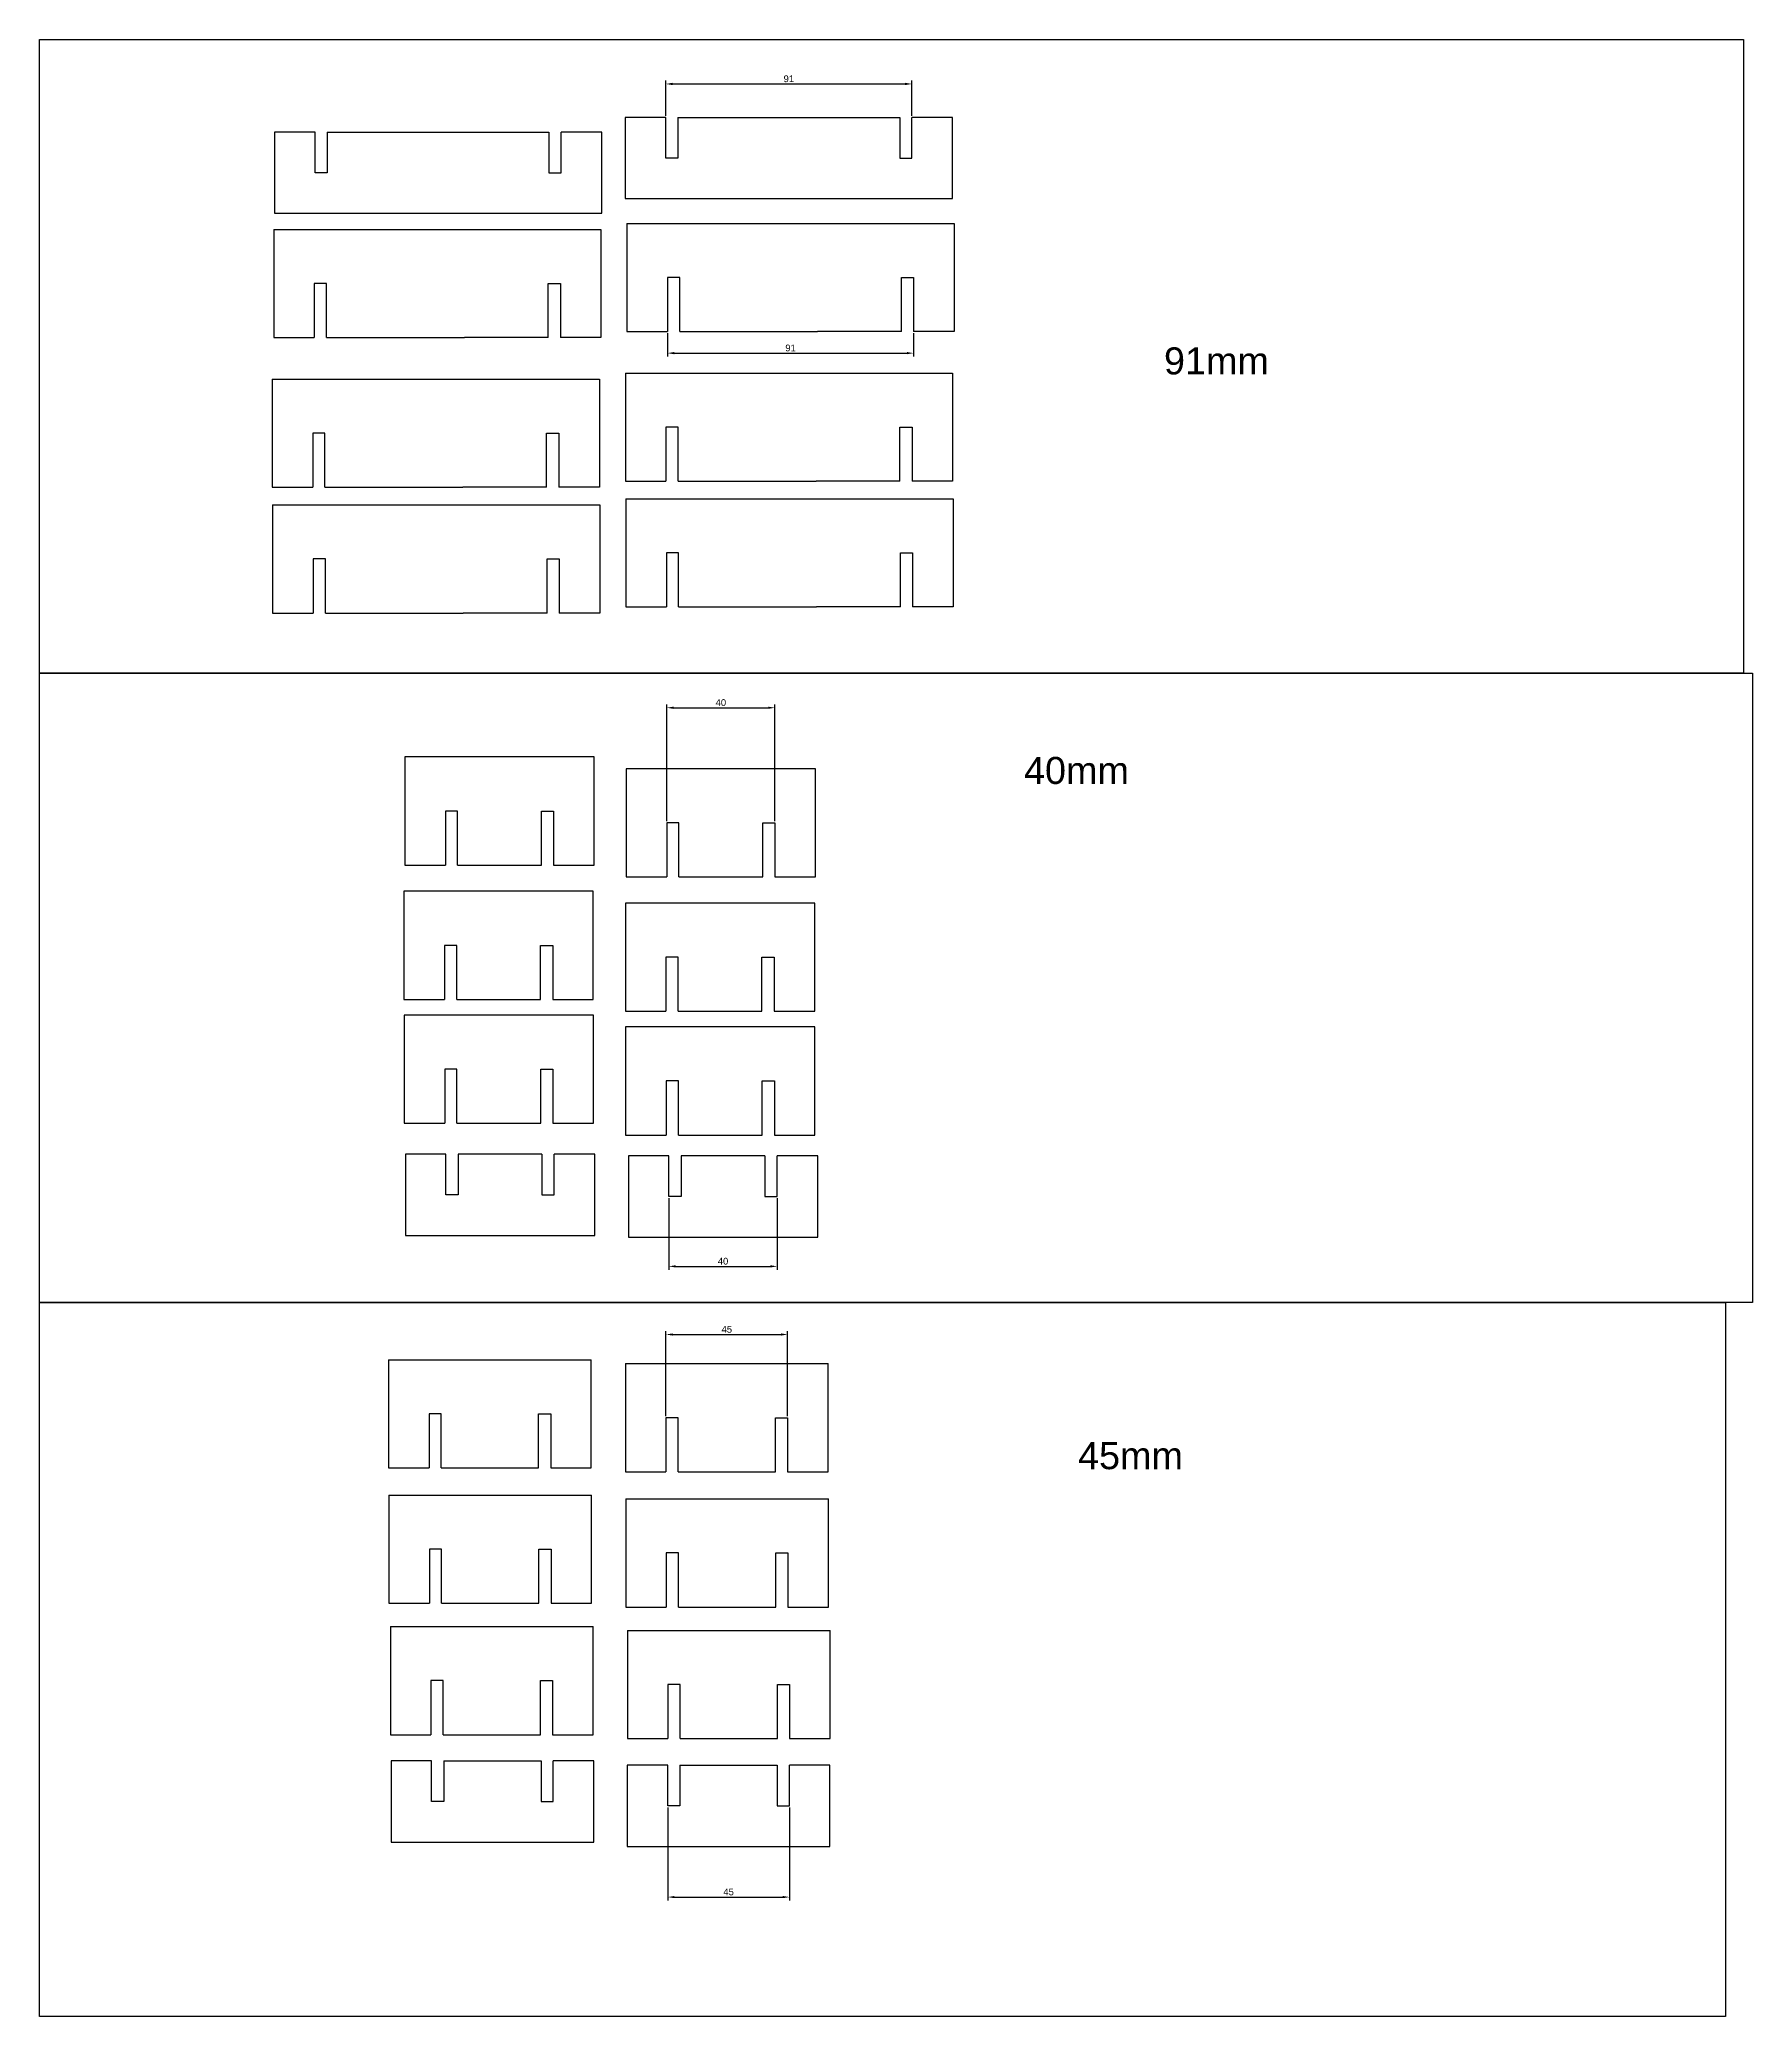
# Model space of a CAD drawing. Header units: millimetres. Extents: x -217 to 417, y -372 to 359.
import ezdxf

# ---------------------------------------------------------------- set-up
doc = ezdxf.new("R2010")
doc.units = ezdxf.units.MM
doc.styles.get("Standard").update_dxf_attribs({"font": 'arial.ttf', "height": 10})
doc.dimstyles.new('ISO-25', dxfattribs={"dimtxt": 2.5, "dimasz": 2.5, "dimexe": 1.25, "dimexo": 0.625, "dimtad": 1, "dimtxsty": 'Standard', "dimcen": 2.5, "dimadec": 0, "dimazin": 0, "dimtfac": 1, "dimtmove": 0, "dimatfit": 3, "dimfxl": 1, "dimarcsym": 0})

# ---------------------------------------------------------------- blocks, each defined once
blk = doc.blocks.new('*D9')
at = {"color": 0, "lineweight": -2, "transparency": 16777216}
for p, q in [((14.94, 331.18), (14.94, 344.2)), ((105.94, 331.18), (105.94, 344.2)), ((17.44, 342.95), (103.44, 342.95))]:
    blk.add_line(p, q, dxfattribs=at)
at = {"color": 0, "transparency": 16777216}
for points in [[(17.44, 343.37), (17.44, 342.53), (14.94, 342.95)], [(103.44, 343.37), (103.44, 342.53), (105.94, 342.95)]]:
    blk.add_solid(points, dxfattribs=at)
at = {"layer": 'Defpoints', "color": 0, "transparency": 16777216}
for p in [(105.94, 342.95), (14.94, 330.55), (105.94, 330.55)]:
    blk.add_point(p, dxfattribs=at)
at = {"color": 0, "transparency": 16777216, "insert": (60.44, 344.85), "char_height": 2.5, "attachment_point": 5}
blk.add_mtext('91', dxfattribs=at)
blk = doc.blocks.new('*D10')
at = {"color": 0, "lineweight": -2, "transparency": 16777216}
for p, q in [((15.58, 250.77), (15.58, 242.14)), ((106.58, 250.77), (106.58, 242.14)), ((18.08, 243.39), (104.08, 243.39))]:
    blk.add_line(p, q, dxfattribs=at)
at = {"color": 0, "transparency": 16777216}
for points in [[(18.08, 243.81), (18.08, 242.98), (15.58, 243.39)], [(104.08, 243.81), (104.08, 242.98), (106.58, 243.39)]]:
    blk.add_solid(points, dxfattribs=at)
at = {"layer": 'Defpoints', "color": 0, "transparency": 16777216}
for p in [(15.58, 251.4), (106.58, 251.4), (106.58, 243.39)]:
    blk.add_point(p, dxfattribs=at)
at = {"color": 0, "transparency": 16777216, "insert": (61.08, 245.29), "char_height": 2.5, "attachment_point": 5}
blk.add_mtext('91', dxfattribs=at)
blk = doc.blocks.new('*D11')
at = {"color": 0, "lineweight": -2, "transparency": 16777216}
for p, q in [((15.3, 70.3), (15.3, 113.48)), ((17.8, 112.23), (52.8, 112.23)), ((55.3, 70.3), (55.3, 113.48))]:
    blk.add_line(p, q, dxfattribs=at)
at = {"color": 0, "transparency": 16777216}
for points in [[(17.8, 112.65), (17.8, 111.82), (15.3, 112.23)], [(52.8, 112.65), (52.8, 111.82), (55.3, 112.23)]]:
    blk.add_solid(points, dxfattribs=at)
at = {"layer": 'Defpoints', "color": 0, "transparency": 16777216}
for p in [(55.3, 112.23), (15.3, 69.68), (55.3, 69.68)]:
    blk.add_point(p, dxfattribs=at)
at = {"color": 0, "transparency": 16777216, "insert": (35.3, 114.14), "char_height": 2.5, "attachment_point": 5}
blk.add_mtext('40', dxfattribs=at)
blk = doc.blocks.new('*D12')
at = {"color": 0, "lineweight": -2, "transparency": 16777216}
for p, q in [((16.1, -69.17), (16.1, -95.62)), ((56.1, -69.17), (56.1, -95.62)), ((18.6, -94.37), (53.6, -94.37))]:
    blk.add_line(p, q, dxfattribs=at)
at = {"color": 0, "transparency": 16777216}
for points in [[(18.6, -93.95), (18.6, -94.79), (16.1, -94.37)], [(53.6, -93.95), (53.6, -94.79), (56.1, -94.37)]]:
    blk.add_solid(points, dxfattribs=at)
at = {"layer": 'Defpoints', "color": 0, "transparency": 16777216}
for p in [(16.1, -68.55), (56.1, -68.55), (56.1, -94.37)]:
    blk.add_point(p, dxfattribs=at)
at = {"color": 0, "transparency": 16777216, "insert": (36.1, -92.47), "char_height": 2.5, "attachment_point": 5}
blk.add_mtext('40', dxfattribs=at)
blk = doc.blocks.new('*D13')
at = {"color": 0, "lineweight": -2, "transparency": 16777216}
for p, q in [((15, -149.72), (15, -118.33)), ((17.5, -119.58), (57.5, -119.58)), ((60, -149.72), (60, -118.33))]:
    blk.add_line(p, q, dxfattribs=at)
at = {"color": 0, "transparency": 16777216}
for points in [[(17.5, -119.16), (17.5, -119.99), (15, -119.58)], [(57.5, -119.16), (57.5, -119.99), (60, -119.58)]]:
    blk.add_solid(points, dxfattribs=at)
at = {"layer": 'Defpoints', "color": 0, "transparency": 16777216}
for p in [(60, -119.58), (15, -150.35), (60, -150.35)]:
    blk.add_point(p, dxfattribs=at)
at = {"color": 0, "transparency": 16777216, "insert": (37.5, -117.68), "char_height": 2.5, "attachment_point": 5}
blk.add_mtext('45', dxfattribs=at)
blk = doc.blocks.new('*D14')
at = {"color": 0, "lineweight": -2, "transparency": 16777216}
for p, q in [((15.65, -294.53), (15.65, -328.9)), ((60.65, -294.53), (60.65, -328.9)), ((18.15, -327.65), (58.15, -327.65))]:
    blk.add_line(p, q, dxfattribs=at)
at = {"color": 0, "transparency": 16777216}
for points in [[(18.15, -327.23), (18.15, -328.06), (15.65, -327.65)], [(58.15, -327.23), (58.15, -328.06), (60.65, -327.65)]]:
    blk.add_solid(points, dxfattribs=at)
at = {"layer": 'Defpoints', "color": 0, "transparency": 16777216}
for p in [(15.65, -293.9), (60.65, -293.9), (60.65, -327.65)]:
    blk.add_point(p, dxfattribs=at)
at = {"color": 0, "transparency": 16777216, "insert": (38.15, -325.75), "char_height": 2.5, "attachment_point": 5}
blk.add_mtext('45', dxfattribs=at)

msp = doc.modelspace()

# ---------------------------------------------------------------- linework, layer by layer
for p, q in [((14.942, 330.554), (-0.058, 330.554)), ((-0.058, 330.554), (-0.058, 300.554)), ((14.942, 315.554), (14.942, 330.554)), ((19.442, 330.554), (19.442, 315.554)), ((19.442, 330.554), (101.442, 330.554)), ((101.442, 330.554), (101.442, 315.554)), ((120.942, 330.554), (105.942, 330.554)), ((105.942, 315.554), (105.942, 330.554)), ((120.942, 300.554), (120.942, 330.554)), ((-114.761, 325.133), (-129.761, 325.133)), ((-129.761, 325.133), (-129.761, 295.133)), ((-114.761, 310.133), (-114.761, 325.133)), ((-110.261, 325.133), (-110.261, 310.133)), ((-110.261, 325.133), (-28.261, 325.133)), ((-28.261, 325.133), (-28.261, 310.133)), ((-23.761, 310.133), (-23.761, 325.133)), ((-8.761, 325.133), (-23.761, 325.133)), ((-8.761, 295.133), (-8.761, 325.133)), ((19.442, 315.554), (14.942, 315.554)), ((101.442, 315.554), (105.942, 315.554)), ((-110.261, 310.133), (-114.761, 310.133)), ((-28.261, 310.133), (-23.761, 310.133)), ((-0.058, 300.554), (120.942, 300.554)), ((-129.761, 295.133), (-8.761, 295.133)), ((-130.059, 289.125), (-130.059, 249.125)), ((-130.059, 289.125), (-9.059, 289.125)), ((-9.059, 289.125), (-9.059, 249.125)), ((0.579, 291.397), (0.579, 251.397)), ((0.579, 291.397), (121.579, 291.397)), ((121.579, 291.397), (121.579, 251.397)), ((20.079, 271.397), (15.579, 271.397)), ((15.579, 271.397), (15.579, 251.397)), ((20.079, 251.397), (20.079, 271.397)), ((102.079, 251.397), (102.079, 271.397)), ((102.079, 271.397), (106.579, 271.397)), ((106.579, 271.397), (106.579, 251.397)), ((-110.559, 269.125), (-115.059, 269.125)), ((-115.059, 269.125), (-115.059, 249.125)), ((-110.559, 249.125), (-110.559, 269.125)), ((-28.559, 249.125), (-28.559, 269.125)), ((-28.559, 269.125), (-24.059, 269.125)), ((-24.059, 269.125), (-24.059, 249.125)), ((-130.059, 249.125), (-115.27, 249.125)), ((-115.27, 249.125), (-115.059, 249.125)), ((-110.559, 249.125), (-79.559, 249.125)), ((-79.559, 249.125), (-59.559, 249.125)), ((-28.559, 249.125), (-59.559, 249.125)), ((-23.848, 249.125), (-24.059, 249.125)), ((-9.059, 249.125), (-23.848, 249.125)), ((0.579, 251.397), (15.367, 251.397)), ((15.367, 251.397), (15.579, 251.397)), ((20.079, 251.397), (51.079, 251.397)), ((51.079, 251.397), (71.079, 251.397)), ((102.079, 251.397), (71.079, 251.397)), ((106.79, 251.397), (106.579, 251.397)), ((121.579, 251.397), (106.79, 251.397)), ((0, 236.029), (0, 196.029)), ((0, 236.029), (121, 236.029)), ((121, 236.029), (121, 196.029)), ((-130.638, 233.757), (-130.638, 193.757)), ((-130.638, 233.757), (-9.638, 233.757)), ((-9.638, 233.757), (-9.638, 193.757)), ((-111.138, 213.757), (-115.638, 213.757)), ((-115.638, 213.757), (-115.638, 193.757)), ((-111.138, 193.757), (-111.138, 213.757)), ((-29.138, 193.757), (-29.138, 213.757)), ((-29.138, 213.757), (-24.638, 213.757)), ((-24.638, 213.757), (-24.638, 193.757)), ((19.5, 216.029), (15, 216.029)), ((15, 216.029), (15, 196.029)), ((19.5, 196.029), (19.5, 216.029)), ((101.5, 196.029), (101.5, 216.029)), ((101.5, 216.029), (106, 216.029)), ((106, 216.029), (106, 196.029)), ((-130.638, 193.757), (-115.849, 193.757)), ((-115.849, 193.757), (-115.638, 193.757)), ((-111.138, 193.757), (-80.138, 193.757)), ((-80.138, 193.757), (-60.138, 193.757)), ((-29.138, 193.757), (-60.138, 193.757)), ((-24.426, 193.757), (-24.638, 193.757)), ((-9.638, 193.757), (-24.426, 193.757)), ((0, 196.029), (14.789, 196.029)), ((14.789, 196.029), (15, 196.029)), ((19.5, 196.029), (50.5, 196.029)), ((50.5, 196.029), (70.5, 196.029)), ((101.5, 196.029), (70.5, 196.029)), ((106.211, 196.029), (106, 196.029)), ((121, 196.029), (106.211, 196.029)), ((-130.456, 187.26), (-130.456, 147.26)), ((-130.456, 187.26), (-9.456, 187.26)), ((-9.456, 187.26), (-9.456, 147.26)), ((0.181, 189.531), (0.181, 149.531)), ((0.181, 189.531), (121.181, 189.531)), ((121.181, 189.531), (121.181, 149.531)), ((19.681, 169.531), (15.181, 169.531)), ((15.181, 169.531), (15.181, 149.531)), ((19.681, 149.531), (19.681, 169.531)), ((101.681, 149.531), (101.681, 169.531)), ((101.681, 169.531), (106.181, 169.531)), ((106.181, 169.531), (106.181, 149.531)), ((-110.956, 167.26), (-115.456, 167.26)), ((-115.456, 167.26), (-115.456, 147.26)), ((-110.956, 147.26), (-110.956, 167.26)), ((-28.956, 147.26), (-28.956, 167.26)), ((-28.956, 167.26), (-24.456, 167.26)), ((-24.456, 167.26), (-24.456, 147.26)), ((-130.456, 147.26), (-115.668, 147.26)), ((-115.668, 147.26), (-115.456, 147.26)), ((-110.956, 147.26), (-79.956, 147.26)), ((-79.956, 147.26), (-59.956, 147.26)), ((-28.956, 147.26), (-59.956, 147.26)), ((-24.245, 147.26), (-24.456, 147.26)), ((-9.456, 147.26), (-24.245, 147.26)), ((0.181, 149.531), (14.97, 149.531)), ((14.97, 149.531), (15.181, 149.531)), ((19.681, 149.531), (50.681, 149.531)), ((50.681, 149.531), (70.681, 149.531)), ((101.681, 149.531), (70.681, 149.531)), ((106.392, 149.531), (106.181, 149.531)), ((121.181, 149.531), (106.392, 149.531)), ((-62.076, 74.026), (-66.576, 74.026)), ((-66.576, 74.026), (-66.576, 54.026)), ((-62.076, 54.026), (-62.076, 74.026)), ((-31.076, 54.026), (-31.076, 74.026)), ((-31.076, 74.026), (-26.576, 74.026)), ((-26.576, 74.026), (-26.576, 54.026)), ((19.802, 69.677), (15.302, 69.677)), ((15.302, 69.677), (15.302, 49.677)), ((19.802, 49.677), (19.802, 69.677)), ((50.802, 49.677), (50.802, 69.677)), ((50.802, 69.677), (55.302, 69.677)), ((55.302, 69.677), (55.302, 49.677)), ((-66.787, 54.026), (-66.576, 54.026)), ((15.091, 49.677), (15.302, 49.677)), ((-62.378, 24.349), (-66.878, 24.349)), ((-66.878, 24.349), (-66.878, 4.349)), ((-62.378, 4.349), (-62.378, 24.349)), ((-31.378, 4.349), (-31.378, 24.349)), ((-31.378, 24.349), (-26.878, 24.349)), ((-26.878, 24.349), (-26.878, 4.349)), ((19.5, 20), (15, 20)), ((15, 20), (15, 0)), ((19.5, 0), (19.5, 20)), ((50.5, 0), (50.5, 20)), ((50.5, 20), (55, 20)), ((55, 20), (55, 0)), ((-67.089, 4.349), (-66.878, 4.349)), ((14.789, 0), (15, 0)), ((-62.285, -21.444), (-66.785, -21.444)), ((-66.785, -21.444), (-66.785, -41.444)), ((-62.285, -41.444), (-62.285, -21.444)), ((-31.285, -41.444), (-31.285, -21.444)), ((-31.285, -21.444), (-26.785, -21.444)), ((-26.785, -21.444), (-26.785, -41.444)), ((19.593, -25.793), (15.093, -25.793)), ((15.093, -25.793), (15.093, -45.793)), ((19.593, -45.793), (19.593, -25.793)), ((50.593, -45.793), (50.593, -25.793)), ((50.593, -25.793), (55.093, -25.793)), ((55.093, -25.793), (55.093, -45.793)), ((-66.996, -41.444), (-66.785, -41.444)), ((14.882, -45.793), (15.093, -45.793)), ((-30.863, -52.917), (-30.863, -67.917)), ((-26.363, -67.917), (-26.363, -52.917)), ((51.597, -53.546), (51.597, -68.546)), ((56.097, -68.546), (56.097, -53.546)), ((-30.863, -67.917), (-26.363, -67.917)), ((51.597, -68.546), (56.097, -68.546)), ((-87.614, -128.918), (-87.614, -168.918)), ((-87.614, -128.918), (-12.614, -128.918)), ((-12.614, -168.918), (-12.614, -128.918)), ((0, -130.345), (0, -170.345)), ((0, -130.345), (75, -130.345)), ((75, -170.345), (75, -130.345)), ((-68.114, -148.918), (-72.614, -148.918)), ((-72.614, -148.918), (-72.614, -168.918)), ((-68.114, -168.918), (-68.114, -148.918)), ((-32.114, -168.918), (-32.114, -148.918)), ((-32.114, -148.918), (-27.614, -148.918)), ((-27.614, -148.918), (-27.614, -168.918)), ((19.5, -150.345), (15, -150.345)), ((15, -150.345), (15, -170.345)), ((19.5, -170.345), (19.5, -150.345)), ((55.5, -170.345), (55.5, -150.345)), ((55.5, -150.345), (60, -150.345)), ((60, -150.345), (60, -170.345)), ((-87.614, -168.918), (-72.826, -168.918)), ((-72.826, -168.918), (-72.614, -168.918)), ((-68.114, -168.918), (-32.114, -168.918)), ((-27.614, -168.918), (-12.614, -168.918)), ((0, -170.345), (14.789, -170.345)), ((14.789, -170.345), (15, -170.345)), ((19.5, -170.345), (55.5, -170.345)), ((60, -170.345), (75, -170.345)), ((-87.494, -178.956), (-87.494, -218.956)), ((-87.494, -178.956), (-12.494, -178.956)), ((-12.494, -218.956), (-12.494, -178.956)), ((0.12, -180.383), (0.12, -220.383)), ((0.12, -180.383), (75.12, -180.383)), ((75.12, -220.383), (75.12, -180.383)), ((-67.994, -198.956), (-72.494, -198.956)), ((-72.494, -198.956), (-72.494, -218.956)), ((-67.994, -218.956), (-67.994, -198.956)), ((-31.994, -218.956), (-31.994, -198.956)), ((-31.994, -198.956), (-27.494, -198.956)), ((-27.494, -198.956), (-27.494, -218.956)), ((19.62, -200.383), (15.12, -200.383)), ((15.12, -200.383), (15.12, -220.383)), ((19.62, -220.383), (19.62, -200.383)), ((55.62, -220.383), (55.62, -200.383)), ((55.62, -200.383), (60.12, -200.383)), ((60.12, -200.383), (60.12, -220.383)), ((-87.494, -218.956), (-72.706, -218.956)), ((-72.706, -218.956), (-72.494, -218.956)), ((-67.994, -218.956), (-31.994, -218.956)), ((-27.494, -218.956), (-12.494, -218.956)), ((0.12, -220.383), (14.909, -220.383)), ((14.909, -220.383), (15.12, -220.383)), ((19.62, -220.383), (55.62, -220.383)), ((60.12, -220.383), (75.12, -220.383)), ((-86.901, -227.591), (-86.901, -267.591)), ((-86.901, -227.591), (-11.901, -227.591)), ((-11.901, -267.591), (-11.901, -227.591)), ((0.714, -229.018), (0.714, -269.018)), ((0.714, -229.018), (75.714, -229.018)), ((75.714, -269.018), (75.714, -229.018)), ((-67.401, -247.591), (-71.901, -247.591)), ((-71.901, -247.591), (-71.901, -267.591)), ((-67.401, -267.591), (-67.401, -247.591)), ((-31.401, -267.591), (-31.401, -247.591)), ((-31.401, -247.591), (-26.901, -247.591)), ((-26.901, -247.591), (-26.901, -267.591)), ((20.214, -249.018), (15.714, -249.018)), ((15.714, -249.018), (15.714, -269.018)), ((20.214, -269.018), (20.214, -249.018)), ((56.214, -269.018), (56.214, -249.018)), ((56.214, -249.018), (60.714, -249.018)), ((60.714, -249.018), (60.714, -269.018)), ((-86.901, -267.591), (-72.112, -267.591)), ((-72.112, -267.591), (-71.901, -267.591)), ((-67.401, -267.591), (-31.401, -267.591)), ((-26.901, -267.591), (-11.901, -267.591)), ((0.714, -269.018), (15.503, -269.018)), ((15.503, -269.018), (15.714, -269.018)), ((20.214, -269.018), (56.214, -269.018)), ((60.714, -269.018), (75.714, -269.018)), ((-71.678, -277.308), (-86.678, -277.308)), ((-86.678, -277.308), (-86.678, -307.308)), ((-67.178, -277.308), (-31.178, -277.308)), ((-31.178, -277.308), (-31.178, -292.308)), ((-11.678, -277.308), (-26.678, -277.308)), ((-26.678, -292.308), (-26.678, -277.308)), ((-11.678, -307.308), (-11.678, -277.308)), ((15.645, -278.901), (0.645, -278.901)), ((0.645, -278.901), (0.645, -308.901)), ((20.145, -278.901), (56.145, -278.901)), ((56.145, -278.901), (56.145, -293.901)), ((60.645, -293.901), (60.645, -278.901)), ((75.645, -278.901), (60.645, -278.901)), ((75.645, -308.901), (75.645, -278.901)), ((-31.178, -292.308), (-26.678, -292.308)), ((56.145, -293.901), (60.645, -293.901)), ((-86.678, -307.308), (-11.678, -307.308)), ((0.645, -308.901), (75.645, -308.901))]:
    msp.add_line(p, q)
for points in [[(-216.642, 359.377), (413.485, 359.377), (413.485, 125.018), (-216.642, 125.018)], [(-216.642, 125.018), (416.767, 125.018), (416.767, -107.701), (-216.642, -107.701)], [(-216.642, -107.701), (406.74, -107.701), (406.74, -371.803), (-216.642, -371.803)]]:
    msp.add_lwpolyline(points, close=True)
for points in [[(-26.576, 54.026), (-11.576, 54.026), (-11.576, 94.026), (-81.576, 94.026), (-81.576, 54.026), (-66.787, 54.026)], [(55.302, 49.677), (70.302, 49.677), (70.302, 89.677), (0.302, 89.677), (0.302, 49.677), (15.091, 49.677)], [(-62.076, 54.026), (-31.076, 54.026)], [(-26.878, 4.349), (-11.878, 4.349), (-11.878, 44.349), (-81.878, 44.349), (-81.878, 4.349), (-67.089, 4.349)], [(19.802, 49.677), (50.802, 49.677)], [(55, 0), (70, 0), (70, 40), (0, 40), (0, 0), (14.789, 0)], [(-62.378, 4.349), (-31.378, 4.349)], [(19.5, 0), (50.5, 0)], [(-26.785, -41.444), (-11.785, -41.444), (-11.785, -1.444), (-81.785, -1.444), (-81.785, -41.444), (-66.996, -41.444)], [(55.093, -45.793), (70.093, -45.793), (70.093, -5.793), (0.093, -5.793), (0.093, -45.793), (14.882, -45.793)], [(-62.285, -41.444), (-31.285, -41.444)], [(19.593, -45.793), (50.593, -45.793)], [(-66.363, -52.917), (-81.363, -52.917), (-81.363, -82.917), (-11.363, -82.917), (-11.363, -52.917), (-26.363, -52.917)], [(-61.863, -52.917), (-61.863, -67.917), (-66.363, -67.917), (-66.363, -52.917)], [(-30.863, -52.917), (-61.863, -52.917)], [(16.097, -53.546), (1.097, -53.546), (1.097, -83.546), (71.097, -83.546), (71.097, -53.546), (56.097, -53.546)], [(20.597, -53.546), (20.597, -68.546), (16.097, -68.546), (16.097, -53.546)], [(51.597, -53.546), (20.597, -53.546)], [(-67.178, -277.308), (-67.178, -292.308), (-71.678, -292.308), (-71.678, -277.308)], [(20.145, -278.901), (20.145, -293.901), (15.645, -293.901), (15.645, -278.901)]]:
    msp.add_lwpolyline(points)

# ---------------------------------------------------------------- texts
at = {"char_height": 10, "attachment_point": 1}
for s, width, insert in [('91mm', 97.57535, (199.161, 245.527)), ('40mm', 144.33374, (147.394, 94.041)), ('45mm', 50.90911, (167.365, -159.383))]:
    msp.add_mtext_dynamic_manual_height_columns(s, width=width, gutter_width=50, heights=[0], dxfattribs=dict(at, insert=insert))

# ---------------------------------------------------------------- dimensions: what is measured, and where the dimension line sits
for base, p1, p2, picture, middle in [((105.942, 342.949), (14.942, 330.554), (105.942, 330.554), '*D9', (60.442, 344.85)), ((106.579, 243.394), (15.579, 251.397), (106.579, 251.397), '*D10', (61.079, 245.295)), ((55.302, 112.234), (15.302, 69.677), (55.302, 69.677), '*D11', (35.302, 114.135)), ((56.097, -94.371), (16.097, -68.546), (56.097, -68.546), '*D12', (36.097, -92.47)), ((60, -119.578), (15, -150.345), (60, -150.345), '*D13', (37.5, -117.681)), ((60.645, -327.646), (15.645, -293.901), (60.645, -293.901), '*D14', (38.145, -325.75))]:
    dim = msp.add_linear_dim(base=base, p1=p1, p2=p2, dimstyle='ISO-25')
    dim.commit()
    dim.dimension.update_dxf_attribs({"geometry": picture, "text_midpoint": middle})

doc.saveas('drawing.dxf')
